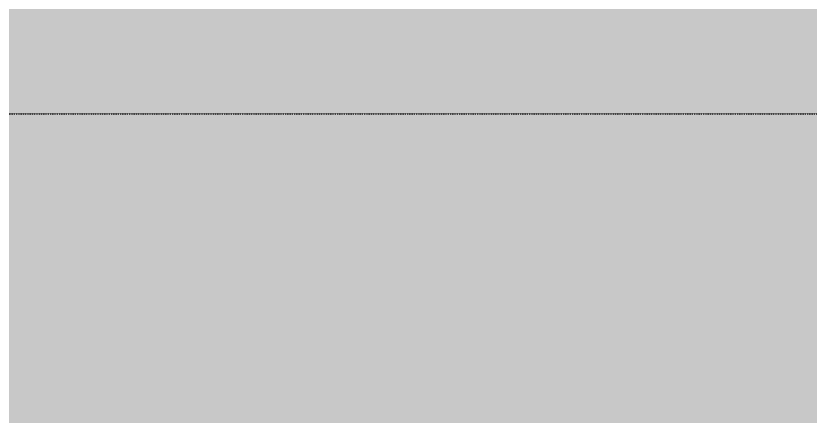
# Model space of a CAD drawing. Extents: x -50 to 69572, y -29139 to 50177.
# Drawn here: x 30121.1 to 30527.3, y 15312.1 to 15516.7 of the extents above; entities that cross this region are included whole.
import ezdxf

# ---------------------------------------------------------------- set-up
doc = ezdxf.new("R2010")
doc.units = 0
doc.linetypes.add('ACAD_ISO03W100', pattern=[30, 12, -18])
doc.layers.add('DISCONTINUA', color=52, linetype='ACAD_ISO03W100')
doc.layers.add('H SECCIÓ', color=253, linetype='Continuous')

msp = doc.modelspace()

# ---------------------------------------------------------------- hatches: boundary and pattern name
at = {"layer": 'H SECCIÓ', "true_color": 0xb0b0b0, "transparency": 33554687}
h = msp.add_hatch(color=253, dxfattribs=at)
h.dxf.hatch_style = 1
h.paths.add_polyline_path([(44134.35521, 18726.6691), (39284.8104, 18726.6691), (39284.8104, 20613.32256), (44134.35521, 19886.03559)], flags=16)
h.paths.add_polyline_path([(38724.8104, 18726.6691), (34404.8104, 18726.6691), (34404.8104, 19694.95685), (38724.8104, 20596.72793)], flags=16)
h.paths.add_polyline_path([(44134.35521, 15466.6691), (39284.8104, 15466.6691), (39284.8104, 15306.6691), (44134.35521, 15306.6691)], flags=17)
h.paths.add_polyline_path([(38724.8104, 15466.6691), (34404.8104, 15466.6691), (34404.8104, 15306.6691), (38724.8104, 15306.6691)], flags=17)
h.paths.add_polyline_path([(33984.8104, 15466.6691), (31414.8104, 15466.6691), (31414.8104, 15306.6691), (33984.8104, 15306.6691)], flags=17)
h.paths.add_polyline_path([(31114.8104, 15466.6691), (29714.8104, 15466.6691), (29714.8104, 15306.6691), (31114.8104, 15306.6691)], flags=17)
h.paths.add_polyline_path([(33984.8104, 18626.6691), (31414.8104, 18626.6691), (31414.8104, 18466.6691), (33984.8104, 18466.6691)], flags=17)
h.paths.add_polyline_path([(31114.8104, 18626.6691), (29714.8104, 18626.6691), (29714.8104, 18466.6691), (31114.8104, 18466.6691)], flags=17)
h.paths.add_polyline_path([(38724.8104, 18626.6691), (34404.8104, 18626.6691), (34404.8104, 18466.6691), (38724.8104, 18466.6691)], flags=17)
h.paths.add_polyline_path([(44134.35521, 18626.6691), (39284.8104, 18626.6691), (39284.8104, 18466.6691), (44134.35521, 18466.6691)], flags=17)
h.paths.add_polyline_path([(33984.8104, 19607.51372), (33984.8104, 18726.6691), (29714.8104, 18726.6691), (29714.8104, 18756.00268)], flags=16)
edge = h.paths.add_edge_path()
edge.add_line((44654.8104, 20011.33774), (39004.8104, 20858.6691))
edge.add_line((39004.8104, 20858.6691), (29194.8104, 18896.6691))
edge.add_line((29194.8104, 18896.6691), (29194.8104, 17666.6691))
edge.add_line((29194.8104, 17666.6691), (29444.8104, 17666.6691))
edge.add_line((29444.8104, 17666.6691), (29714.8104, 17966.6691))
edge.add_line((29714.8104, 17966.6691), (29714.8104, 18466.6691))
edge.add_line((29714.8104, 18466.6691), (29714.8104, 18626.6691))
edge.add_line((29714.8104, 18626.6691), (31114.8104, 18626.6691))
edge.add_line((31114.8104, 18626.6691), (31114.8104, 18466.6691))
edge.add_line((31114.8104, 18466.6691), (31414.8104, 18466.6691))
edge.add_line((31414.8104, 18466.6691), (31414.8104, 18626.6691))
edge.add_line((31414.8104, 18626.6691), (33984.8104, 18626.6691))
edge.add_line((33984.8104, 18626.6691), (33984.8104, 18466.6691))
edge.add_line((33984.8104, 18466.6691), (33984.8104, 18166.6691))
edge.add_line((33984.8104, 18166.6691), (34404.8104, 18166.6691))
edge.add_line((34404.8104, 18166.6691), (34404.8104, 18466.6691))
edge.add_line((34404.8104, 18466.6691), (34404.8104, 18626.6691))
edge.add_line((34404.8104, 18626.6691), (38724.8104, 18626.6691))
edge.add_line((38724.8104, 18626.6691), (38724.8104, 18466.6691))
edge.add_line((38724.8104, 18466.6691), (38724.8104, 18166.6691))
edge.add_line((38724.8104, 18166.6691), (39284.8104, 18166.6691))
edge.add_line((39284.8104, 18166.6691), (39284.8104, 18466.6691))
edge.add_line((39284.8104, 18466.6691), (39284.8104, 18626.6691))
edge.add_line((39284.8104, 18626.6691), (44134.35521, 18626.6691))
edge.add_line((44134.35521, 18626.6691), (44134.35521, 18466.6691))
edge.add_line((44134.35521, 18466.6691), (44134.35521, 15566.6691))
edge.add_line((44134.35521, 15566.6691), (28794.8104, 15566.6691))
edge.add_line((28794.8104, 15566.6691), (28794.8104, 15496.6691))
edge.add_line((28794.8104, 15496.6691), (28844.8104, 15496.6691))
edge.add_arc((28914.8104, 15496.6691), 70, 180, 270)
edge.add_line((28914.8104, 15426.6691), (29194.8104, 15426.6691))
edge.add_line((29194.8104, 15426.6691), (29194.8104, 14986.6691))
edge.add_line((29194.8104, 14986.6691), (29444.8104, 14986.6691))
edge.add_line((29444.8104, 14986.6691), (29444.8104, 15186.6691))
edge.add_line((29444.8104, 15186.6691), (29444.8104, 15236.6691))
edge.add_line((29444.8104, 15236.6691), (29714.8104, 15236.6691))
edge.add_line((29714.8104, 15236.6691), (29714.8104, 15306.6691))
edge.add_line((29714.8104, 15306.6691), (29714.8104, 15466.6691))
edge.add_line((29714.8104, 15466.6691), (31114.8104, 15466.6691))
edge.add_line((31114.8104, 15466.6691), (31114.8104, 15306.6691))
edge.add_line((31114.8104, 15306.6691), (31114.8104, 15026.6691))
edge.add_line((31114.8104, 15026.6691), (31414.8104, 15026.6691))
edge.add_line((31414.8104, 15026.6691), (31414.8104, 15306.6691))
edge.add_line((31414.8104, 15306.6691), (31414.8104, 15466.6691))
edge.add_line((31414.8104, 15466.6691), (33984.8104, 15466.6691))
edge.add_line((33984.8104, 15466.6691), (33984.8104, 15306.6691))
edge.add_line((33984.8104, 15306.6691), (33984.8104, 15026.6691))
edge.add_line((33984.8104, 15026.6691), (34404.8104, 15026.6691))
edge.add_line((34404.8104, 15026.6691), (34404.8104, 15306.6691))
edge.add_line((34404.8104, 15306.6691), (34404.8104, 15466.6691))
edge.add_line((34404.8104, 15466.6691), (38724.8104, 15466.6691))
edge.add_line((38724.8104, 15466.6691), (38724.8104, 15306.6691))
edge.add_line((38724.8104, 15306.6691), (38724.8104, 15026.6691))
edge.add_line((38724.8104, 15026.6691), (39284.8104, 15026.6691))
edge.add_line((39284.8104, 15026.6691), (39284.8104, 15306.6691))
edge.add_line((39284.8104, 15306.6691), (39284.8104, 15466.6691))
edge.add_line((39284.8104, 15466.6691), (44134.35521, 15466.6691))
edge.add_line((44134.35521, 15466.6691), (44134.35521, 15306.6691))
edge.add_line((44134.35521, 15306.6691), (44134.35521, 12306.6691))
edge.add_line((44134.35521, 12306.6691), (29444.8104, 12306.6691))
edge.add_line((29444.8104, 12306.6691), (29194.8104, 12306.6691))
edge.add_line((29194.8104, 12306.6691), (28194.8104, 12306.6691))
edge.add_line((28194.8104, 12306.6691), (28194.8104, 12006.6691))
edge.add_line((28194.8104, 12006.6691), (44654.8104, 12006.6691))
edge.add_line((44654.8104, 12006.6691), (44654.8104, 12306.6691))
edge.add_line((44654.8104, 12306.6691), (44654.8104, 20011.33774))

# ---------------------------------------------------------------- linework, layer by layer
at = {"layer": 'DISCONTINUA', "ltscale": 0.005}
msp.add_lwpolyline([(29714.8104, 15306.6691), (29714.8104, 15466.6691), (31114.8104, 15466.6691), (31114.8104, 15306.6691)], dxfattribs=at)

doc.saveas('drawing.dxf')
